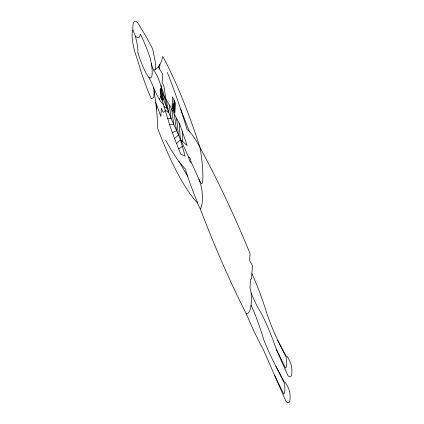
<?xml version="1.0" encoding="UTF-8"?>
<svg xmlns="http://www.w3.org/2000/svg" width="424" height="424" viewBox="0 0 424 424"><rect width="100%" height="100%" fill="white"/><g stroke="black" fill="none" stroke-linecap="round" stroke-linejoin="round"><path stroke-width="0.64" d="M153.462 87.265L154.087 91.081L153.891 96.974L151.448 98.993A81.032 18.455 75.3 0 1 137.461 59.492A20.087 4.574 75.3 0 1 132.94 30.125A23.543 5.364 75.3 0 1 140.89 28.276A146.073 33.268 75.3 0 1 151.882 47.573L152.735 49.301L155.126 60.876L155.672 69.329L153.716 70.172A9.349 2.131 75.3 0 1 151.31 63.574L150.711 60.547A7.796 1.776 75.3 0 0 150.112 57.956L149.81 56.927A7.796 1.776 75.3 0 0 149.317 55.459L147.928 51.723A68.905 15.693 75.3 0 0 140.36 34.121A26.866 6.122 75.3 0 1 135.261 35.96A18.953 4.32 75.3 0 1 137.88 52.502A36.522 8.316 75.3 0 0 148.798 77.3A50.043 11.4 75.3 0 1 153.462 87.265A43.359 9.874 75.3 0 0 156.97 95.055L160.447 101.055L163.436 104.675M172.775 108.502L173.072 103.541M173.072 109.18L173.368 104.219M173.464 110.076L174.057 100.154M173.808 110.865L174.28 102.984M174.153 111.65L174.752 101.728M163.044 98.198L162.742 99.873A2.756 0.625 75.3 0 1 161.719 99.433A2.756 0.625 75.3 0 1 160.897 95.681A7.081 1.611 75.3 0 1 160.956 88.669L161.247 88.828A8.538 1.945 75.3 0 1 163.044 98.198L171.105 118.535L188.993 158.057A2.756 0.625 75.3 0 0 190.487 162.307A2.756 0.625 75.3 0 0 190.244 158.603A2.756 0.625 75.3 0 0 188.993 158.057M251.04 305.137A74.757 17.029 75.3 0 1 263.882 340.09A126.108 28.721 75.3 0 0 275.902 366.214L284.202 381.87A13.78 3.138 75.3 0 1 289.719 391.882A19.981 4.553 75.3 0 1 285.972 401.258L262.959 348.825A171.906 39.156 75.3 0 1 246.296 313.786A433.418 98.718 75.3 0 1 200.266 208.926L197.377 202.847A164.772 37.529 75.3 0 1 157.733 128.578A113.007 25.737 75.3 0 0 156.493 109.286L156.79 105.29M159.504 68.916L159.822 64.655A139.189 31.705 75.3 0 0 162.827 56.419A197.187 44.912 75.3 0 1 200.102 147.78A505.079 115.042 75.3 0 1 250.081 253.632L249.662 260.681L252.407 265.509L251.612 278.738L250.499 279.427L250.006 287.695L251.156 292.995L251.315 296.1A53.291 12.137 75.3 0 1 251.162 304.135L250.897 306.335A53.291 12.137 75.3 0 1 246.296 313.786M176.564 143.619L180.311 139.507L179.119 123.103M162.482 93.301L170.591 107.15L179.956 124.746L187.154 145.506L180.311 139.507L185.193 156.18L180.847 154.304L174.524 138.521L178.398 135.15L176.57 118.1M160.325 89.13L162.196 100.26L165.291 110.585L163.161 112.397L161.316 108.2L160.823 116.468L155.677 102.195A113.007 25.737 75.3 0 0 154.087 91.081M178.705 148.962L182.325 146.386M172.367 132.59L176.485 130.793L174.407 114.067M167.75 118.625L171.105 118.535L169.256 104.988M169.589 124.619L173.776 124.619L171.667 109.1M163.998 106.535L167.072 108.364L163.219 92.22L158.618 79.161A30.904 7.038 75.3 0 0 153.716 70.172M165.106 110.039L168.789 112.705L166.367 100.329M178.891 161.353L187.546 176.05A123.575 28.143 75.3 0 0 197.648 202.858M251.92 273.655A100.949 22.991 75.3 0 1 266.998 313.845A89.204 20.32 75.3 0 0 277.72 340.324L286.025 355.98A13.78 3.138 75.3 0 1 291.537 365.991A19.981 4.553 75.3 0 1 287.795 375.367L276.284 349.148A100.949 22.991 75.3 0 0 260.728 312.26A60.298 13.732 75.3 0 1 251.156 292.995M277.72 340.324L286.264 357.527A18.608 4.24 75.3 0 1 285.543 368.17L276.284 349.148M275.902 366.214L284.446 383.418A18.608 4.24 75.3 0 1 283.725 394.066L274.466 375.044M190.821 161.252L198.994 179.405A12.206 2.777 75.3 0 1 202.211 192.756A43.068 9.81 75.3 0 1 200.266 208.926M132.94 30.125L135.261 35.96M180.757 109.514L189.433 131.541M174.524 138.521L170.215 126.659L165.291 110.585M187.546 176.05L185.161 168.847A168.132 38.293 75.3 0 1 165.609 140.084M160.956 88.669L162.89 99.455M166.001 99.735L163.977 86.443L162.132 82.245L162.631 73.977L158.29 66.96L159.822 64.655L158.29 66.96A139.189 31.705 75.3 0 1 155.672 69.329M155.677 102.195L156.493 109.286M161.025 85.351L161.247 88.828M182.251 131.371L182.59 141.505M151.31 63.574A20.67 4.706 75.3 0 1 148.798 77.3M160.897 95.681A32.696 7.447 75.3 0 1 159.302 99.28M198.994 179.405A9.317 2.12 75.3 0 0 202.736 181.626A73.4 16.716 75.3 0 0 200.102 147.78A77.809 17.723 75.3 0 0 190.021 132.145L186.984 129.352A183.634 41.828 75.3 0 0 167.31 72.356M172.679 97.006L172.086 106.933L174.847 113.224L175.441 103.297L172.679 97.006"/></g></svg>
